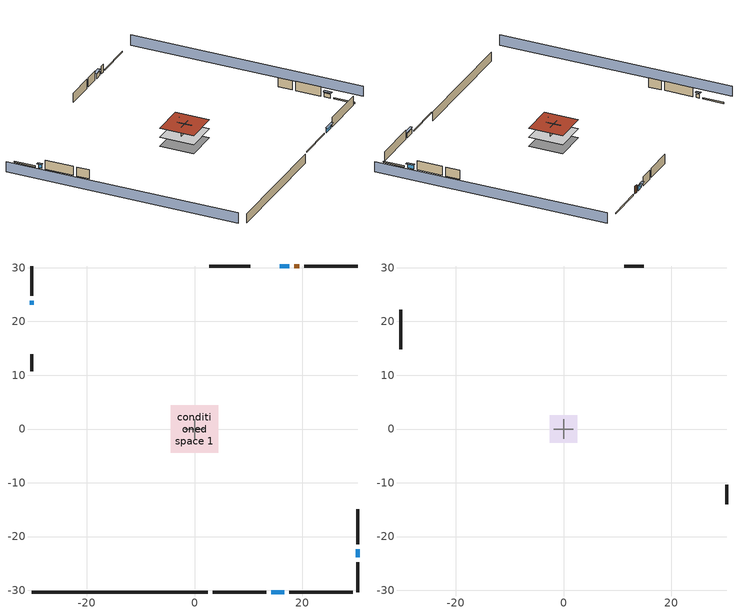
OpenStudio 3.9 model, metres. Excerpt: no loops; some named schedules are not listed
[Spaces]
conditioned space 1
 floor foundation (Slab2 construction): -4.44,-4.44 -4.44,4.44 4.44,4.44 4.44,-4.44 z-2.13
 floor adiabatic (AdiabaticFloorConstruction): -4.44,-4.44 -4.44,4.44 4.44,4.44 4.44,-4.44 z0.3
 wall outside (Wall3 construction): 17.67,-30.33 29.4,-30.33 z0.3:2.74
 wall outside (Wall4 construction): -30.33,13.94 -30.33,10.75 z0.3:2.74
 wall outside (Wall7 construction): 10.35,30.33 2.72,30.33 z0.3:2.74
 wall outside (Wall8 construction): 30.33,-21.44 30.33,-14.92 z0.3:2.74
 wall outside (RimJoist1 construction): 3.37,-30.33 13.31,-30.33 z0.3:0.61
 wall outside (RimJoist2 construction): -30.33,30.33 -30.33,24.81 z0.3:0.61
 wall outside (RimJoist3 construction): 30.33,30.33 20.39,30.33 z0.3:0.61
 wall outside (RimJoist4 construction): 30.33,-30.33 30.33,-24.81 z0.3:0.61
 wall outside (AdiabaticWallConstruction): 14.23,-30.33 16.74,-30.33 z0.3:1.43; -30.33,23.88 -30.33,23.11 z0.3:1.31; 17.62,30.33 15.87,30.33 z0.3:1.46; 30.33,-23.88 30.33,-22.36 z0.3:1.34
 wall outside (AdiabaticWallConstruction 1): 19.46,30.33 18.54,30.33 z0.3:2.34
 wall to garage 1 (Wall5 construction): 1.83,0 -1.83,0 z0.3:2.74
 wall to garage 1 (Wall6 construction): 0,1.83 0,-1.83 z0.3:2.74
 wall foundation (FoundationWall1 construction): -30.33,-30.33 2.44,-30.33 z-2.13:0.3
 window (WindowConstruction): 14.24,-30.33 16.74,-30.33 z0.3:1.43
 window (WindowConstruction 1): -30.33,23.88 -30.33,23.11 z0.3:1.31
 window (WindowConstruction 2): 17.62,30.33 15.87,30.33 z0.3:1.46
 window (WindowConstruction 3): 30.33,-23.88 30.33,-22.36 z0.3:1.34
 door (Door): 19.46,30.33 18.55,30.33 z0.3:2.34
 ceiling adiabatic (AdiabaticFloorConstruction): 4.44,-4.44 4.44,4.44 -4.44,4.44 -4.44,-4.44 z0.3
 roof outside (Roof2 construction): -4.44,4.44 -4.44,-4.44 4.44,-4.44 4.44,4.44 z2.74
garage 1
 floor foundation (Slab1 construction): -2.59,-2.59 -2.59,2.59 2.59,2.59 2.59,-2.59 z0
 wall outside (Wall1 construction): -30.33,22.18 -30.33,14.87 z0.3:2.74
 wall outside (Wall2 construction): 14.94,30.33 11.28,30.33 z0.3:2.74
 wall outside (Wall9 construction): 30.33,-13.99 30.33,-10.33 z0.3:2.74
 roof outside (Roof1 construction): -2.59,2.59 -2.59,-2.59 2.59,-2.59 2.59,2.59 z2.74
shading: 34.9,-30.33 34.9,30.33 / -34.9,30.33 -34.9,-30.33 z0:2.74; 17.04,-30.33 13.93,-30.33 13.93,-30.93 17.04,-30.93 z1.74; -30.33,22.81 -30.33,24.18 -30.93,24.18 -30.93,22.81 z1.62; 15.56,30.33 17.92,30.33 17.92,30.93 15.56,30.93 z1.77; 30.33,-22.06 30.33,-24.18 30.93,-24.18 30.93,-22.06 z1.65
[Site]
Portland Intl Arpt_OR: Latitude {deg}=45.59; Longitude {deg}=-122.6; Time Zone {hr}=-8; Elevation {m}=33; Terrain=Suburbs; Keep Site Location Information=Yes
[Site:GroundTemperature:Shallow]
10.2558, 8.96328, 8.85977, 9.47314, 11.9355, 14.3863, 16.5111, 17.8571, 17.9714, 16.8767, 14.8061, 12.4304
[Site:WaterMainsTemperature]
Calculation Method=Schedule; Temperature Schedule=mains temperature schedule
[Building]
Building 1
[Material] Roughness=Rough
Name | Thickness {m} | Conductivity {W/m-K} | Density {kg/m3} | Specific Heat {J/kg-K} | Thermal Absorptance | Solar Absorptance | Visible Absorptance
asphalt or fiberglass shingles | 0.00635 | 0.162714 | 1121.4 | 1465.45 | 0.9 | 0.85 | 0.85
roof rigid ins | 0.00254769 | 0.029427 | 32.04 | 1214.23 | 0.9 | 0.7 | 0.7
osb sheathing 0.5 in. | 0.0127 | 0.115458 | 512.64 | 1214.23 | 0.9 | 0.6 | 0.6
roof rigid ins 1 | 0.051816 | 0.029427 | 32.04 | 1214.23 | 0.9 | 0.7 | 0.7
osb sheathing 0.75 in. | 0.01905 | 0.115458 | 512.64 | 1214.23 | 0.9 | 0.7 | 0.7
roof stud and cavity | 0.2032 | 0.667294 | 78.34581 | 1123.46 | 0.9 | 0.7 | 0.7
gypsum board | 0.0127 | 0.160291 | 801 | 837.4 | 0.9 | 0.6 | 0.6
wood siding | 0.0254 | 0.102417 | 544.68 | 1172.36 | 0.9 | 0.85 | 0.85
osb sheathing 0.5 in. 1 | 0.0127 | 0.115458 | 512.64 | 1214.23 | 0.9 | 0.7 | 0.7
wall stud and cavity | 0.1397 | 0.727959 | 139.0536 | 1170.24 | 0.9 | 0.6 | 0.6
wall stud and cavity 1 | 0.1397 | 0.550994 | 139.0536 | 1170.24 | 0.9 | 0.7 | 0.7
osb sheathing 0.5 in. 2; osb sheathing 0.5 in. 3 | 0.0127 | 0.115458 | 512.64 | 1214.23
wall stud and cavity 2 | 0.1397 | 0.335416 | 139.0536 | 1170.24 | 0.9 | 0.7 | 0.7
rim joist stud and cavity | 0.0508 | 0.178688 | 50.32683 | 1063.81 | 0.9 | 0.6 | 0.6
concrete 4.0 in. | 0.1016 | 1.803125 | 2242.8 | 837.4 | 0.9 | 0.7 | 0.7
concrete 8.0 in. | 0.2032 | 1.803125 | 2242.8 | 837.4 | 0.9 | 0.7 | 0.7
gypsum board 1 | 0.0127 | 0.160291 | 801 | 837.4 | 0.9 | 0.7 | 0.7
floor covering | 0.0127 | 0.0450781 | 54.468 | 1339.84 | 0.9 | 0.9 | 0.9
wood siding 1; wood siding 2 | 0.0254 | 0.102417 | 544.68 | 1172.36
wall rigid ins; floor rigid ins | 0.512978 | 0.029427 | 32.04 | 1214.23 | 0.9 | 0.7 | 0.7
wall stud and cavity 3 | 0.0889 | 0.380278 | 52.3479 | 1209.89 | 0.9 | 0.7 | 0.7
door material | 0.04445 | 0.0612267 | 512.64 | 1214.23 | 0.9 | 0.7 | 0.7
floor stud and cavity | 0.1397 | 1.75129 | 37.0049 | 1207.88 | 0.9 | 0.7 | 0.7
floor covering 1 | 0.0127 | 0.0433444 | 54.468 | 1339.84 | 0.9 | 0.6 | 0.6
wall stud and cavity 4 | 0.0889 | 0.391764 | 83.0341 | 1211.67 | 0.9 | 0.7 | 0.7
furniture material conditioned space 1; furniture material garage 1 | 0.1524 | 0.115458 | 640.8 | 1214.23 | 0.9 | 0.6 | 0.6
[Construction]
Roof1 construction: asphalt or fiberglass shingles, roof rigid ins, osb sheathing 0.5 in.
Roof2 construction: asphalt or fiberglass shingles, roof rigid ins 1, osb sheathing 0.75 in., roof stud and cavity, gypsum board
Wall1 construction; Wall2 construction: wood siding, osb sheathing 0.5 in. 1, wall stud and cavity
Wall3 construction; Wall4 construction: wood siding, osb sheathing 0.5 in. 1, wall stud and cavity 1, gypsum board
Wall5 construction: osb sheathing 0.5 in. 2, wall stud and cavity 2, gypsum board
Wall6 construction: osb sheathing 0.5 in. 3, wall stud and cavity 2, gypsum board
Wall7 construction; Wall8 construction: wood siding, osb sheathing 0.5 in. 3, wall stud and cavity 1, gypsum board
Wall9 construction: wood siding, osb sheathing 0.5 in. 3, wall stud and cavity
RimJoist1 construction; RimJoist2 construction; RimJoist3 construction; RimJoist4 construction: wood siding, rim joist stud and cavity
Slab1 construction: concrete 4.0 in.
FoundationWall1 construction: concrete 8.0 in., gypsum board 1
Slab2 construction: concrete 4.0 in., floor covering
WindowConstruction; WindowConstruction 1; WindowConstruction 2; WindowConstruction 3: WindowMaterial
AdiabaticWallConstruction: wood siding 1, wall rigid ins, wall stud and cavity 3, gypsum board
Door: door material
AdiabaticWallConstruction 1: wood siding 2, wall rigid ins, wall stud and cavity 3, gypsum board
AdiabaticFloorConstruction: floor stud and cavity, floor rigid ins, osb sheathing 0.75 in., floor covering 1
PartitionWallConstruction: gypsum board, wall stud and cavity 4, gypsum board
furniture construction conditioned space 1: furniture material conditioned space 1
furniture construction garage 1: furniture material garage 1
[WindowMaterial:SimpleGlazingSystem]
WindowMaterial: U-Factor {W/m2-K}=2.15764; Solar Heat Gain Coefficient=0.44
[ThermalZone] Multiplier=1; Use Ideal Air Loads=No
Name | Volume {m3} | Thermostat
conditioned space | 384.656 | conditioned space temperature setpoint
garage | 65.242
[Sizing:Zone]
garage: Zone Cooling Design Supply Air Temperature Input Method=SupplyAirTemperature; Zone Cooling Design Supply Air Temperature {C}=14; Zone Cooling Design Supply Air Temperature Difference {deltaC}=11.11; Zone Heating Design Supply Air Temperature Input Method=SupplyAirTemperature; Zone Heating Design Supply Air Temperature {C}=40; Zone Heating Design Supply Air Temperature Difference {deltaC}=11.11; Zone Cooling Design Supply Air Humidity Ratio {kg-H2O/kg-air}=0.0085; Zone Heating Design Supply Air Humidity Ratio {kg-H2O/kg-air}=0.008; Cooling Design Air Flow Method=DesignDay; Heating Design Air Flow Method=DesignDay; Account for Dedicated Outdoor Air System=No; Dedicated Outdoor Air System Control Strategy=NeutralSupplyAir; Dedicated Outdoor Air Low Setpoint Temperature for Design {C}=autosize; Dedicated Outdoor Air High Setpoint Temperature for Design {C}=autosize; Zone Load Sizing Method=Sensible Load Only No Latent Load; Zone Latent Cooling Design Supply Air Humidity Ratio Input Method=HumidityRatioDifference; Zone Cooling Design Supply Air Humidity Ratio Difference {kgWater/kgDryAir}=0.005; Zone Latent Heating Design Supply Air Humidity Ratio Input Method=HumidityRatioDifference; Zone Humidification Design Supply Air Humidity Ratio Difference {kgWater/kgDryAir}=0.005; Sizing Option=Coincident
[Space]
Name | Thermal Zone | Volume {m3}
conditioned space 1 | conditioned space | 384.656
garage 1 | garage | 65.242
[ThermostatSetpoint:DualSetpoint]
conditioned space temperature setpoint: Heating Setpoint Temperature Schedule=heating setpoint; Cooling Setpoint Temperature Schedule=cooling setpoint; Temperature Difference Between Cutout And Setpoint {deltaC}=0
[Foundation:Kiva] Wall Depth Below Slab {m}=0.2032
Name | Initial Indoor Air Temperature {C} | Wall Height Above Grade {m}
Foundation Kiva 1 | 13.4258 | 0.1016
Foundation Kiva 2 | 22.2222 | 0.3048
[Foundation:Kiva:Settings]
Soil Conductivity {W/m-K}=2.9427; Soil Density {kg/m3}=1842.3; Soil Specific Heat {J/kg-K}=418.7; Ground Solar Absorptivity=0.9; Ground Thermal Absorptivity=0.9; Ground Surface Roughness {m}=0.03; Far-Field Width {m}=40; Deep-Ground Boundary Condition=ZeroFlux; Deep-Ground Depth {m}=40; Minimum Cell Dimension {m}=0.2; Maximum Cell Growth Coefficient=3; Simulation Timestep=Timestep
[SurfaceProperty:ExposedFoundationPerimeter] Exposed Perimeter Calculation Method=TotalExposedPerimeter
Name | Total Exposed Perimeter {m}
Slab1 | 14.6304
Slab2 | 32.766
[SurfaceProperty:IncidentSolarMultiplier] Incident Solar Multiplier=1; Incident Solar Multiplier Schedule=trans schedule winter=0.85 summer=0.7
Window1; Window2; Window3; Window4
[InternalMass:Definition] Design Level Calculation Method=SurfaceArea
Name | Construction | Surface Area {m2}
partition wall mass | PartitionWallConstruction | 157.749
furniture mass conditioned space 1 | furniture construction conditioned space 1 | 63.09974
furniture mass garage 1 | furniture construction garage 1 | 2.67561
[InternalMass] Multiplier=1
Name | Internal Mass Definition | Space or SpaceType
partition wall mass | partition wall mass | conditioned space 1
furniture mass conditioned space 1 | furniture mass conditioned space 1 | conditioned space 1
furniture mass garage 1 | furniture mass garage 1 | garage 1
[Fan:SystemModel]
central ac and furnace supply fan: Availability Schedule=Always On Discrete; Design Maximum Air Flow Rate {m3/s}=0.345937; Speed Control Method=Discrete; Electric Power Minimum Flow Rate Fraction=0.2; Design Pressure Rise {Pa}=500; Motor Efficiency=1; Motor In Air Stream Fraction=1; Design Electric Power Consumption {W}=autosize; Design Power Sizing Method=PowerPerFlow; Electric Power Per Unit Flow Rate {W/(m3/s)}=1059.44; Electric Power Per Unit Flow Rate Per Unit Pressure {W-s/m3-Pa}=1.66667; Fan Total Efficiency=0.7; Motor Loss Radiative Fraction=0; Speed Flow Fraction 1=0.89086; Speed Electric Power Fraction 1=0.70701; Speed Flow Fraction 2=1; Speed Electric Power Fraction 2=1
[EnergyManagementSystem:Sensor]
Name | Output Variable or Output Meter Index Key | Output Variable or Output Meter
central_ac_and_furnace_supply_fan_s; central_ac_and_furnace_supply_fan_s_1 | central ac and furnace supply fan | Fan Electricity Energy
water_heater_T_set | water heater setpoint | Schedule Value
out_pb_s |  | Site Outdoor Air Barometric Pressure
out_wt_s |  | Site Outdoor Air Humidity Ratio
site_vw_s |  | Site Wind Speed
cool_season | cooling season schedule | Schedule Value
central_ac_and_furnace_airloop_Fan_RTF_s | central ac and furnace supply fan | Fan Runtime Fraction Speed 1
central_ac_and_furnace_airloop_Fan_RTF_s_1 | central ac and furnace supply fan | Fan Runtime Fraction Speed 2
natural_vent_s | natural vent schedule | Schedule Value
htg_sp_s | heating setpoint | Schedule Value
clg_sp_s | cooling setpoint | Schedule Value
mech_vent_range_fan_0_sch_s | mech vent range fan 0 schedule | Schedule Value
mech_vent_bath_fan_0_sch_s | mech vent bath fan 0 schedule | Schedule Value
clothes_dryer_exhaust_0_sch_s | clothes_dryer | Schedule Value
htg_load_cond |  | Heating:EnergyTransfer:Zone:CONDITIONED SPACE
clg_load_cond |  | Cooling:EnergyTransfer:Zone:CONDITIONED SPACE
s_conv | FoundationWall1 | Surface Inside Face Convection Heat Gain Energy
s_ig | FoundationWall1 | Surface Inside Face Internal Gains Radiation Heat Gain Energy
s_sol | FoundationWall1 | Surface Inside Face Solar Radiation Heat Gain Energy
s_lgt | FoundationWall1 | Surface Inside Face Lights Radiation Heat Gain Energy
s_surf | FoundationWall1 | Surface Inside Face Net Surface Thermal Radiation Heat Gain Energy
s_conv_1 | inferred conditioned ceiling | Surface Inside Face Convection Heat Gain Energy
s_ig_1 | inferred conditioned ceiling | Surface Inside Face Internal Gains Radiation Heat Gain Energy
s_sol_1 | inferred conditioned ceiling | Surface Inside Face Solar Radiation Heat Gain Energy
s_lgt_1 | inferred conditioned ceiling | Surface Inside Face Lights Radiation Heat Gain Energy
s_surf_1 | inferred conditioned ceiling | Surface Inside Face Net Surface Thermal Radiation Heat Gain Energy
s_conv_2 | inferred conditioned floor | Surface Inside Face Convection Heat Gain Energy
s_ig_2 | inferred conditioned floor | Surface Inside Face Internal Gains Radiation Heat Gain Energy
s_sol_2 | inferred conditioned floor | Surface Inside Face Solar Radiation Heat Gain Energy
s_lgt_2 | inferred conditioned floor | Surface Inside Face Lights Radiation Heat Gain Energy
s_surf_2 | inferred conditioned floor | Surface Inside Face Net Surface Thermal Radiation Heat Gain Energy
s_conv_3 | RimJoist1 | Surface Inside Face Convection Heat Gain Energy
s_ig_3 | RimJoist1 | Surface Inside Face Internal Gains Radiation Heat Gain Energy
s_sol_3 | RimJoist1 | Surface Inside Face Solar Radiation Heat Gain Energy
s_lgt_3 | RimJoist1 | Surface Inside Face Lights Radiation Heat Gain Energy
s_surf_3 | RimJoist1 | Surface Inside Face Net Surface Thermal Radiation Heat Gain Energy
s_conv_4 | RimJoist2 | Surface Inside Face Convection Heat Gain Energy
s_ig_4 | RimJoist2 | Surface Inside Face Internal Gains Radiation Heat Gain Energy
s_sol_4 | RimJoist2 | Surface Inside Face Solar Radiation Heat Gain Energy
s_lgt_4 | RimJoist2 | Surface Inside Face Lights Radiation Heat Gain Energy
s_surf_4 | RimJoist2 | Surface Inside Face Net Surface Thermal Radiation Heat Gain Energy
s_conv_5 | RimJoist3 | Surface Inside Face Convection Heat Gain Energy
s_ig_5 | RimJoist3 | Surface Inside Face Internal Gains Radiation Heat Gain Energy
s_sol_5 | RimJoist3 | Surface Inside Face Solar Radiation Heat Gain Energy
s_lgt_5 | RimJoist3 | Surface Inside Face Lights Radiation Heat Gain Energy
s_surf_5 | RimJoist3 | Surface Inside Face Net Surface Thermal Radiation Heat Gain Energy
s_conv_6 | RimJoist4 | Surface Inside Face Convection Heat Gain Energy
s_ig_6 | RimJoist4 | Surface Inside Face Internal Gains Radiation Heat Gain Energy
s_sol_6 | RimJoist4 | Surface Inside Face Solar Radiation Heat Gain Energy
s_lgt_6 | RimJoist4 | Surface Inside Face Lights Radiation Heat Gain Energy
s_surf_6 | RimJoist4 | Surface Inside Face Net Surface Thermal Radiation Heat Gain Energy
s_conv_7 | Roof2 | Surface Inside Face Convection Heat Gain Energy
s_ig_7 | Roof2 | Surface Inside Face Internal Gains Radiation Heat Gain Energy
s_sol_7 | Roof2 | Surface Inside Face Solar Radiation Heat Gain Energy
s_lgt_7 | Roof2 | Surface Inside Face Lights Radiation Heat Gain Energy
s_surf_7 | Roof2 | Surface Inside Face Net Surface Thermal Radiation Heat Gain Energy
s_conv_8 | Slab2 | Surface Inside Face Convection Heat Gain Energy
s_ig_8 | Slab2 | Surface Inside Face Internal Gains Radiation Heat Gain Energy
s_sol_8 | Slab2 | Surface Inside Face Solar Radiation Heat Gain Energy
s_lgt_8 | Slab2 | Surface Inside Face Lights Radiation Heat Gain Energy
s_surf_8 | Slab2 | Surface Inside Face Net Surface Thermal Radiation Heat Gain Energy
ss_sol | Door1 | Surface Inside Face Solar Radiation Heat Gain Energy
ss_lgt | Door1 | Surface Inside Face Lights Radiation Heat Gain Energy
ss_conv | Door1 | Surface Inside Face Convection Heat Gain Energy
ss_ig | Door1 | Surface Inside Face Internal Gains Radiation Heat Gain Energy
ss_surf | Door1 | Surface Inside Face Net Surface Thermal Radiation Heat Gain Energy
ss_conv_1 | Window1 | Surface Inside Face Convection Heat Gain Energy
ss_ig_1 | Window1 | Surface Inside Face Internal Gains Radiation Heat Gain Energy
ss_surf_1 | Window1 | Surface Inside Face Net Surface Thermal Radiation Heat Gain Energy
ss_trans_in | Window1 | Surface Window Transmitted Solar Radiation Rate
ss_back_out | Window1 | Surface Window Shortwave from Zone Back Out Window Heat Transfer Rate
ss_trans_out | Window1 | Surface Inside Face Initial Transmitted Diffuse Transmitted Out Window Solar Radiation Rate
ss_conv_2 | Window2 | Surface Inside Face Convection Heat Gain Energy
ss_ig_2 | Window2 | Surface Inside Face Internal Gains Radiation Heat Gain Energy
ss_surf_2 | Window2 | Surface Inside Face Net Surface Thermal Radiation Heat Gain Energy
ss_trans_in_1 | Window2 | Surface Window Transmitted Solar Radiation Rate
ss_back_out_1 | Window2 | Surface Window Shortwave from Zone Back Out Window Heat Transfer Rate
ss_trans_out_1 | Window2 | Surface Inside Face Initial Transmitted Diffuse Transmitted Out Window Solar Radiation Rate
ss_conv_3 | Window3 | Surface Inside Face Convection Heat Gain Energy
ss_ig_3 | Window3 | Surface Inside Face Internal Gains Radiation Heat Gain Energy
ss_surf_3 | Window3 | Surface Inside Face Net Surface Thermal Radiation Heat Gain Energy
ss_trans_in_2 | Window3 | Surface Window Transmitted Solar Radiation Rate
ss_back_out_2 | Window3 | Surface Window Shortwave from Zone Back Out Window Heat Transfer Rate
ss_trans_out_2 | Window3 | Surface Inside Face Initial Transmitted Diffuse Transmitted Out Window Solar Radiation Rate
ss_conv_4 | Window4 | Surface Inside Face Convection Heat Gain Energy
ss_ig_4 | Window4 | Surface Inside Face Internal Gains Radiation Heat Gain Energy
ss_surf_4 | Window4 | Surface Inside Face Net Surface Thermal Radiation Heat Gain Energy
ss_trans_in_3 | Window4 | Surface Window Transmitted Solar Radiation Rate
ss_back_out_3 | Window4 | Surface Window Shortwave from Zone Back Out Window Heat Transfer Rate
ss_trans_out_3 | Window4 | Surface Inside Face Initial Transmitted Diffuse Transmitted Out Window Solar Radiation Rate
s_conv_9 | Wall3 | Surface Inside Face Convection Heat Gain Energy
s_ig_9 | Wall3 | Surface Inside Face Internal Gains Radiation Heat Gain Energy
s_sol_9 | Wall3 | Surface Inside Face Solar Radiation Heat Gain Energy
s_lgt_9 | Wall3 | Surface Inside Face Lights Radiation Heat Gain Energy
s_surf_9 | Wall3 | Surface Inside Face Net Surface Thermal Radiation Heat Gain Energy
s_conv_10 | Wall4 | Surface Inside Face Convection Heat Gain Energy
s_ig_10 | Wall4 | Surface Inside Face Internal Gains Radiation Heat Gain Energy
s_sol_10 | Wall4 | Surface Inside Face Solar Radiation Heat Gain Energy
s_lgt_10 | Wall4 | Surface Inside Face Lights Radiation Heat Gain Energy
s_surf_10 | Wall4 | Surface Inside Face Net Surface Thermal Radiation Heat Gain Energy
s_conv_11 | Wall5 | Surface Inside Face Convection Heat Gain Energy
s_ig_11 | Wall5 | Surface Inside Face Internal Gains Radiation Heat Gain Energy
s_sol_11 | Wall5 | Surface Inside Face Solar Radiation Heat Gain Energy
s_lgt_11 | Wall5 | Surface Inside Face Lights Radiation Heat Gain Energy
s_surf_11 | Wall5 | Surface Inside Face Net Surface Thermal Radiation Heat Gain Energy
s_conv_12 | Wall6 | Surface Inside Face Convection Heat Gain Energy
s_ig_12 | Wall6 | Surface Inside Face Internal Gains Radiation Heat Gain Energy
s_sol_12 | Wall6 | Surface Inside Face Solar Radiation Heat Gain Energy
s_lgt_12 | Wall6 | Surface Inside Face Lights Radiation Heat Gain Energy
s_surf_12 | Wall6 | Surface Inside Face Net Surface Thermal Radiation Heat Gain Energy
s_conv_13 | Wall7 | Surface Inside Face Convection Heat Gain Energy
s_ig_13 | Wall7 | Surface Inside Face Internal Gains Radiation Heat Gain Energy
s_sol_13 | Wall7 | Surface Inside Face Solar Radiation Heat Gain Energy
s_lgt_13 | Wall7 | Surface Inside Face Lights Radiation Heat Gain Energy
s_surf_13 | Wall7 | Surface Inside Face Net Surface Thermal Radiation Heat Gain Energy
s_conv_14 | Wall8 | Surface Inside Face Convection Heat Gain Energy
s_ig_14 | Wall8 | Surface Inside Face Internal Gains Radiation Heat Gain Energy
s_sol_14 | Wall8 | Surface Inside Face Solar Radiation Heat Gain Energy
s_lgt_14 | Wall8 | Surface Inside Face Lights Radiation Heat Gain Energy
s_surf_14 | Wall8 | Surface Inside Face Net Surface Thermal Radiation Heat Gain Energy
im_conv | furniture mass conditioned space 1 | Surface Inside Face Convection Heat Gain Energy
[ElectricEquipment:Definition] Design Level Calculation Method=EquipmentLevel
Name | Design Level {W} | Fraction Latent | Fraction Radiant | Fraction Lost
ceiling fan | 17.3616 | 0 | 0.558 | 0
clothes washer | 1364.97 | 0.03 | 0.162 | 0.7
clothes dryer | 8744.51 | 0.015 | 0.081 | 0.85
dishwasher | 1171.74 | 0.3 | 0.18 | 0.4
fridge | 51.9007 | 0 | 0.6 | 0
freezer | 194.914 | 0 | 0.6 | 0
cooking range | 2726.04 | 0.08 | 0.432 | 0.2
misc tv | 690.288 | 0 | 0.6 | 0
misc plug loads | 559.312 | 0.021 | 0.558 | 0.049
whole house fan; mech vent house fan | 0 | 0 | 0 | 1
mech vent house fan cfis | 0 | 0 | 0 | 0
mech vent range fan 0; mech vent bath fan 0 | 30 | 0 | 0 | 1
[ElectricEquipment]
Name | Electric Equipment Definition | Space or SpaceType | Schedule
ceiling fan | ceiling fan | conditioned space 1 | ceiling_fan
clothes washer | clothes washer | conditioned space 1 | clothes_washer
clothes dryer | clothes dryer | conditioned space 1 | clothes_dryer
dishwasher | dishwasher | conditioned space 1 | dishwasher
fridge | fridge | conditioned space 1 | fridge schedule
freezer | freezer | garage 1 | freezer schedule
cooking range | cooking range | conditioned space 1 | cooking_range
misc tv | misc tv | conditioned space 1 | plug_loads_tv
misc plug loads | misc plug loads | conditioned space 1 | plug_loads_other
whole house fan | whole house fan | conditioned space 1 | Always On Discrete
mech vent house fan | mech vent house fan | conditioned space 1 | mech vent house fan schedule
mech vent house fan cfis | mech vent house fan cfis | conditioned space 1 | mech vent house fan cfis schedule
mech vent range fan 0 | mech vent range fan 0 | conditioned space 1 | mech vent range fan 0 schedule
mech vent bath fan 0 | mech vent bath fan 0 | conditioned space 1 | mech vent bath fan 0 schedule
[OtherEquipment:Definition] Design Level Calculation Method=EquipmentLevel
Name | Design Level {W} | Fraction Latent | Fraction Radiant | Fraction Lost
water heater sens; mech vent house fan sensible load | 0 | 0 | 0 | 0
water heater lat; mech vent house fan latent load | 0 | 1 | 0 | 0
water heater energy adjustment1 | 0.01 | 0 | 0 | 1
clothes dryer 2 | 0 | 0.015 | 0.081 | 0.85
cooking range 2 | 0 | 0.08 | 0.432 | 0.2
misc grill | 274.998 | 0 | 0 | 1
misc lighting | 89.6787 | 0 | 0 | 1
general water use sensible | -25.2881 | 0 | 0.6 | 0
general water use latent | 25.6591 | 1 | 0 | 0
[OtherEquipment] Space or SpaceType=conditioned space 1
Name | Other Equipment Definition | Schedule | Fuel Type
water heater sens | water heater sens | Always On Discrete
water heater lat | water heater lat | Always On Discrete
water heater energy adjustment1 | water heater energy adjustment1 | Always On Discrete | Electricity
clothes dryer 1 | clothes dryer 2 | clothes_dryer | Electricity
cooking range 1 | cooking range 2 | cooking_range | Electricity
misc grill | misc grill | misc grill schedule | NaturalGas
misc lighting | misc lighting | misc lighting schedule | NaturalGas
general water use sensible | general water use sensible | general water use schedule
general water use latent | general water use latent | general water use schedule
mech vent house fan sensible load | mech vent house fan sensible load | Always On Discrete
mech vent house fan latent load | mech vent house fan latent load | Always On Discrete
[WaterUse:Equipment:Definition]
Name | Peak Flow Rate {m3/s}
clothes washer | 2.36253e-05
dishwasher | 1.7716e-05
[Lights:Definition] Design Level Calculation Method=LightingLevel; Fraction Radiant=0.6; Fraction Visible=0.2; Return Air Fraction=0
Name | Lighting Level {W}
interior lighting | 253.457
garage lighting | 8.88565
[Lights] Fraction Replaceable=1
Name | Lights Definition | Space or SpaceType | Schedule
interior lighting | interior lighting | conditioned space 1 | lighting_interior
garage lighting | garage lighting | garage 1 | lighting_garage
[Exterior:Lights:Definition]
exterior lighting: Design Level {W}=7.09205
[Exterior:Lights]
exterior lighting: Exterior Lights Definition=exterior lighting; Schedule=exterior lighting schedule
[People:Definition]
occupants: Number of People Calculation Method=People; Number of People {people}=1; Fraction Radiant=0.314171; Sensible Heat Fraction=0.56303; Carbon Dioxide Generation Rate {m3/s-W}=0; Enable ASHRAE 55 Comfort Warnings=No; Mean Radiant Temperature Calculation Type=EnclosureAveraged
[People]
occupants: People Definition=occupants; Space or SpaceType=conditioned space 1; Number of People Schedule=occupants; Activity Level Schedule=occupants activity schedule; Multiplier=1
[SpaceInfiltration:DesignFlowRate] Space or SpaceType=conditioned space 1; Schedule=Always On Discrete; Design Flow Rate Calculation Method=Flow/Space; Design Flow Rate {m3/s}=0
natural vent flow; whole house fan flow; infil flow
[SpaceInfiltration:EffectiveLeakageArea]
infil garage 1: Space or SpaceType=garage 1; Schedule=Always On Discrete; Effective Air Leakage Area {cm2}=271.837; Stack Coefficient=0.000129147; Wind Coefficient=4.64657e-05
